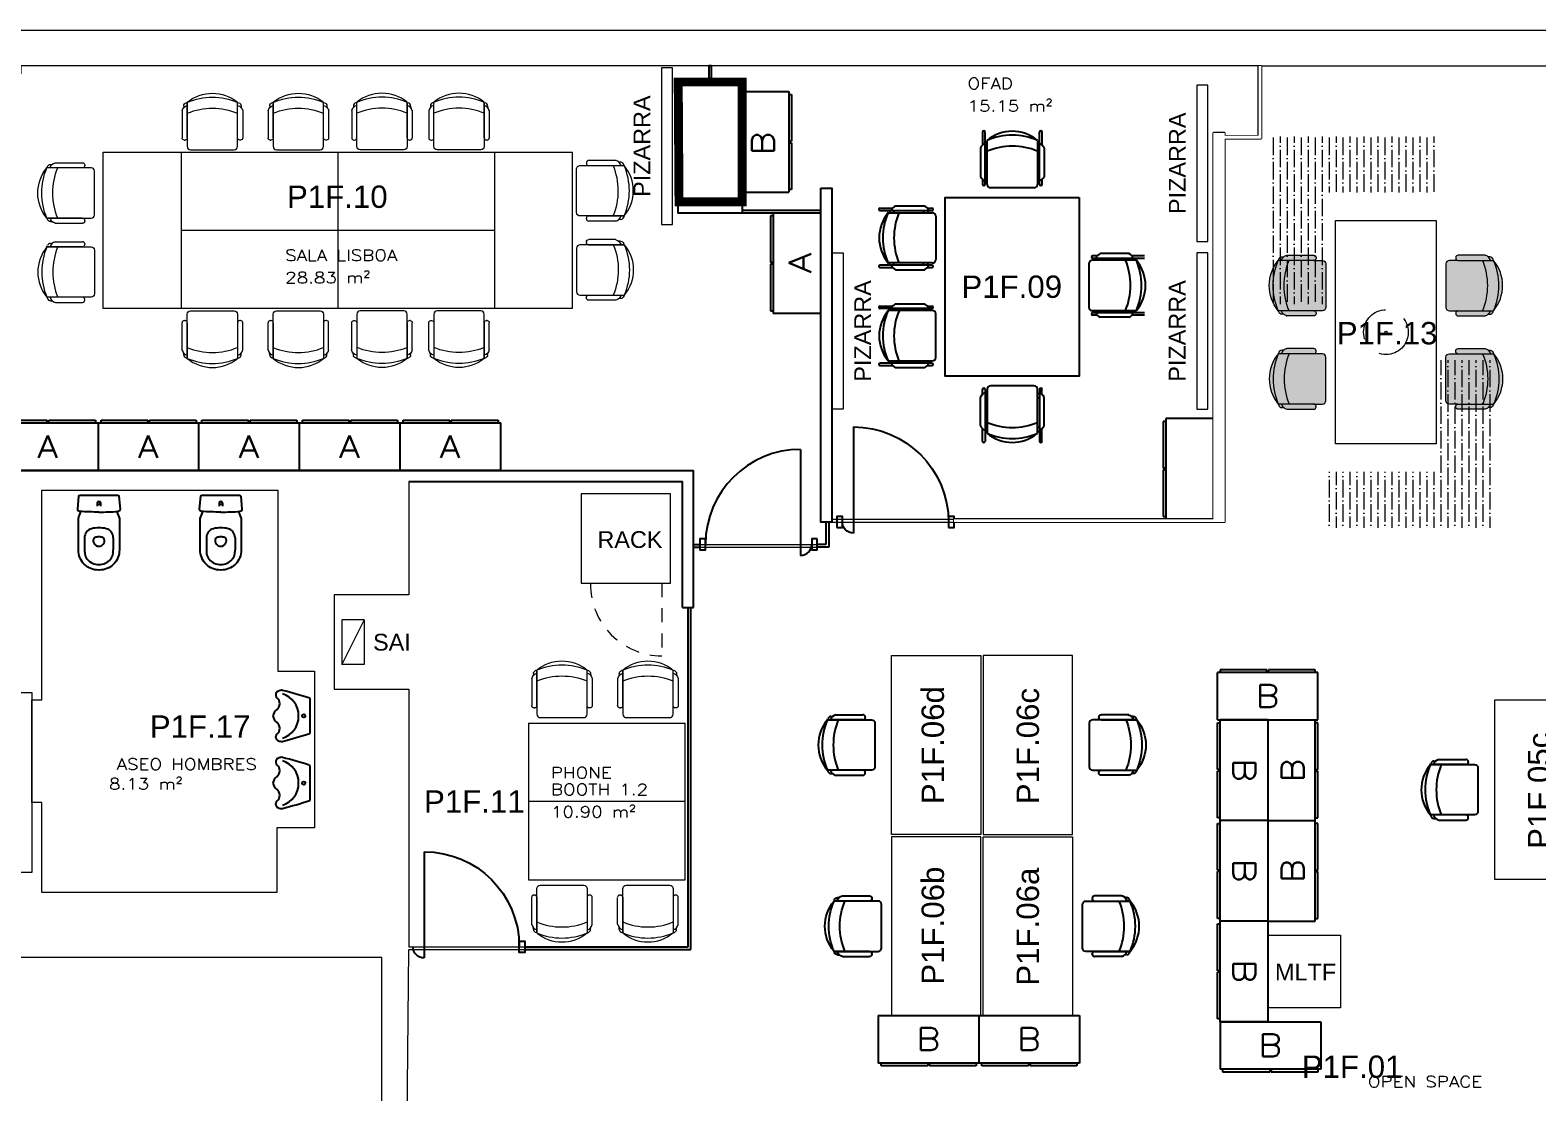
# Model space of a CAD drawing. Header units: millimetres. Extents: x 8.4 to 55.1, y 18 to 43.5.
# Drawn here: x 33.23 to 46.71, y 25.5 to 35 of the extents above; entities that cross this region are included whole.
import ezdxf
from ezdxf.enums import TextEntityAlignment as Align

# ---------------------------------------------------------------- set-up
doc = ezdxf.new("R2010")
doc.units = ezdxf.units.MM
doc.set_wipeout_variables(frame=1)
doc.linetypes.add('RAYITAS', pattern=[0.375, 0.25, -0.125])
doc.linetypes.add('RAYITAS2', pattern=[0.1875, 0.125, -0.0625])
for name, color, linetype, lineweight in [('_ACT_Alfombras Open Space', 251, 'Continuous', 9), ('_ACT_Equipamiento General', 251, 'Continuous', 9), ('_ACT_Mobiliario Open Space', 251, 'Continuous', 9), ('_ACT_Mobiliario Sala Reuniones', 251, 'Continuous', 9), ('_ACT_Superficie', 7, 'Continuous', 9), ('_ACT_Texto', 7, 'Continuous', 9), ('_ACT_Texto Eq', 5, 'Continuous', 9)]:
    doc.layers.add(name, color=color, linetype=linetype, lineweight=lineweight)
for name, color, linetype in [('_MOBILIARIO', 253, 'Continuous'), ('_MOBILIARIO SEE MESAS', 252, 'Continuous'), ('_PINTURA', 7, 'Continuous'), ('AUX-PAREDES', 1, 'Continuous')]:
    doc.layers.add(name, color=color, linetype=linetype)
for name, color, linetype, lineweight, plot in [('Planon_Floor polylines', 5, 'Continuous', 9, False), ('Planon_Room numbers', 7, 'Continuous', 9, False), ('Planon_Space', 1, 'Continuous', 9, False)]:
    doc.layers.add(name, color=color, linetype=linetype, lineweight=lineweight, plot=plot)
doc.styles.add('ARIAL', font='arial.ttf')
doc.styles.add('BC-ARQ', font='ROMANS.SHX', dxfattribs={"width": 1.2})
doc.styles.get("Standard").update_dxf_attribs({"font": 'arial.ttf'})

# ---------------------------------------------------------------- blocks, each defined once
blk = doc.blocks.new('A-X')
for p, q in [((-0.05, 0.425), (0.85, 0.425)), ((-0.05, 0), (-0.05, 0.425)), ((-0.025, 0.45), (0.393, 0.45)), ((-0.025, 0.425), (-0.025, 0.45)), ((0.393, 0.425), (0.393, 0.45)), ((0.407, 0.425), (0.407, 0.45)), ((0.407, 0.45), (0.825, 0.45)), ((0.825, 0.45), (0.825, 0.425)), ((0.85, 0), (0.85, 0.425)), ((0.85, 0), (-0.05, 0))]:
    blk.add_line(p, q)
blk = doc.blocks.new('porta-piv')
blk.add_line((-0.1, 0.85), (-0.1, -0.1))
for radius, start, end in [(0.85, 90, 180), (0.1, 270, 0)]:
    blk.add_arc((-0.1, 0), radius, start, end)
blk = doc.blocks.new('WILKHAHN')
for p, q in [((-0.25, 0.166, -0.022), (-0.251, 0.149, -0.022)), ((-0.219, 0.197, -0.022), (-0.231, 0.193, -0.022)), ((-0.219, -0.121, -0.022), (-0.219, 0.197, -0.022)), ((0.231, -0.121, -0.022), (0.231, 0.197, -0.022)), ((0.231, 0.197, -0.022), (0.242, 0.193, -0.022)), ((0.262, 0.166, -0.022), (0.263, 0.149, -0.022)), ((-0.264, 0.126, -0.022), (-0.265, 0.121, -0.022)), ((-0.265, 0.121, -0.022), (-0.265, -0.12, -0.022)), ((0.275, 0.126, -0.022), (0.277, 0.121, -0.022)), ((0.277, 0.121, -0.022), (0.277, -0.12, -0.022)), ((-0.245, -0.141, -0.022), (-0.239, -0.141, -0.022)), ((0.257, -0.141, -0.022), (0.251, -0.141, -0.022))]:
    blk.add_line(p, q)
at = {"elevation": -0.022}
blk.add_lwpolyline([(0.231, 0.197), (0.231, 0.158), (0.231, -0.198, -0.414214), (0.201, -0.228), (-0.189, -0.228, -0.414214), (-0.219, -0.198), (-0.219, 0.197)], format="xyb", dxfattribs=at)
for centre, radius, start, end in [((0.006, -0.073, -0.022), 0.352, 50.2054, 129.7946), ((-0.204, 0.109, -0.022), 0.0627, 104.3745, 168.3229), ((-0.22, 0.165, -0.022), 0.03, 109.8332, 176.7302), ((0.006, -0.319, -0.022), 0.563, 66.4258, 113.5742), ((0.006, -0.44, -0.022), 0.585, 67.4327, 112.6697), ((0.215, 0.109, -0.022), 0.0627, 11.6771, 75.6255), ((0.232, 0.165, -0.022), 0.03, 3.2698, 70.1668), ((-0.245, -0.121, -0.022), 0.02, 179.3836, 270), ((-0.239, -0.121, -0.022), 0.02, 270, 359.7754), ((0.251, -0.121, -0.022), 0.02, 180.2246, 270), ((0.257, -0.121, -0.022), 0.02, 270, 0.6164)]:
    blk.add_arc(centre, radius, start, end)
blk = doc.blocks.new('WILKHAHN_S')
at = {"true_color": 0xffffff}
h = blk.add_hatch(color=7, dxfattribs=at)
h.dxf.hatch_style = 1
edge = h.paths.add_edge_path()
edge.add_arc((-0.006, -0.073), 0.352, 50.2054, 129.7946)
edge.add_line((-0.231, 0.197), (-0.242, 0.193))
edge.add_arc((-0.232, 0.165), 0.03, 109.8332, 176.7302)
edge.add_line((-0.262, 0.166), (-0.263, 0.149))
edge.add_arc((-0.215, 0.109), 0.0627, 139.4687, 168.3229)
edge.add_line((-0.277, 0.121), (-0.277, -0.12))
edge.add_arc((-0.257, -0.121), 0.02, 179.3836, 270)
edge.add_line((-0.257, -0.141), (-0.251, -0.141))
edge.add_arc((-0.251, -0.121), 0.02, 270, 359.7754)
edge.add_line((-0.231, -0.121), (-0.231, -0.198))
edge.add_arc((-0.201, -0.198), 0.03, 180, 270)
edge.add_line((-0.201, -0.228), (0.189, -0.228))
edge.add_arc((0.189, -0.198), 0.03, 270, 360)
edge.add_line((0.219, -0.198), (0.219, -0.121))
edge.add_arc((0.239, -0.121), 0.02, 180.2246, 270)
edge.add_line((0.239, -0.141), (0.245, -0.141))
edge.add_arc((0.245, -0.121), 0.02, 270, 360.6164)
edge.add_line((0.265, -0.12), (0.265, 0.121))
edge.add_arc((0.204, 0.109), 0.0627, 11.6771, 40.5313)
edge.add_line((0.251, 0.149), (0.25, 0.166))
edge.add_arc((0.22, 0.165), 0.03, 3.2698, 70.1668)
edge.add_line((0.231, 0.193), (0.219, 0.197))
for p, q in [((-0.231, -0.121, -0.022), (-0.231, 0.197, -0.022)), ((0.219, -0.121, -0.022), (0.219, 0.197, -0.022)), ((0.264, 0.126, -0.022), (0.265, 0.121, -0.022))]:
    blk.add_line(p, q)
at = {"elevation": -0.022}
blk.add_lwpolyline([(0.219, 0.197, 0.361942), (-0.231, 0.197), (-0.242, 0.193, 0.300476), (-0.262, 0.166), (-0.263, 0.149, 0.12657), (-0.277, 0.121), (-0.277, -0.12, 0.417368), (-0.257, -0.141), (-0.251, -0.141, 0.413066), (-0.231, -0.121), (-0.231, -0.198, 0.414214), (-0.201, -0.228), (0.189, -0.228, 0.414214), (0.219, -0.198), (0.219, -0.121, 0.413066), (0.239, -0.141), (0.245, -0.141, 0.417368), (0.265, -0.12), (0.265, 0.121, 0.12657), (0.251, 0.149), (0.25, 0.166, 0.300476), (0.231, 0.193), (0.219, 0.197)], format="xyb", dxfattribs=at)
for centre, radius, start, end in [((-0.215, 0.109, -0.022), 0.0627, 104.3745, 139.4687), ((-0.006, -0.319, -0.022), 0.563, 66.4258, 113.5742), ((-0.006, -0.44, -0.022), 0.585, 67.3303, 112.5673), ((0.204, 0.109, -0.022), 0.0627, 40.5313, 75.6255)]:
    blk.add_arc(centre, radius, start, end)
blk = doc.blocks.new('*U27')
blk.add_lwpolyline([(0.4, 0), (-0.4, 0), (-0.4, -0.8), (0.4, -0.8), (0.4, 0)])
at = {"linetype": 'RAYITAS2'}
blk.add_lwpolyline([(0.322, -0.8), (0.322, -1.45, -0.416915), (-0.316, -0.806)], format="xyb", dxfattribs=at)
at = {"layer": '_ACT_Texto Eq'}
blk.add_text('RACK', height=0.15, dxfattribs=at).set_placement((-0.254, -0.485))
blk = doc.blocks.new('*U29')
for p, q in [((-0.2, 0.2), (-0.2, -0.2)), ((0, 0.2), (-0.2, 0.2)), ((0, 0.2), (-0.2, -0.2)), ((0, 0.2), (0, -0.2)), ((0, -0.2), (-0.2, -0.2))]:
    blk.add_line(p, q)
at = {"layer": '_ACT_Texto Eq'}
blk.add_text('SAI', height=0.15, dxfattribs=at).set_placement((0.078, 0), align=Align.MIDDLE_LEFT)
blk = doc.blocks.new('_EQ_Multifuncion')
blk.add_lwpolyline([(0.65, 0.65), (0.65, 0), (0, 0), (0, 0.65)], close=True)
at = {"layer": '_ACT_Texto Eq'}
blk.add_text('MLTF', height=0.15, rotation=90, dxfattribs=at).set_placement((0.405, 0.065))
blk = doc.blocks.new('*U30')
blk.add_lwpolyline([(0.05, 0), (0.05, 1.4), (-0.05, 1.4), (-0.05, 0)], close=True)
at = {"layer": '_ACT_Texto Eq', "insert": (-0.3, 0.7), "char_height": 0.15, "width": 1.2, "attachment_point": 2, "rotation": 90, "style": 'ARIAL'}
blk.add_mtext('PIZARRA', dxfattribs=at)
blk = doc.blocks.new('*U16')
blk.add_lwpolyline([(-0.05, 0), (-0.05, 1.4), (0.05, 1.4), (0.05, 0)], close=True)
at = {"layer": '_ACT_Texto Eq', "insert": (0.3, 0.7), "char_height": 0.15, "width": 1.2, "attachment_point": 8, "rotation": 90, "style": 'ARIAL'}
blk.add_mtext('PIZARRA', dxfattribs=at)

msp = doc.modelspace()

# ---------------------------------------------------------------- hatches: boundary and pattern name
at = {"layer": '_ACT_Alfombras Open Space', "lineweight": 5, "true_color": 0x999b37}
h = msp.add_hatch(dxfattribs=at)
h.set_pattern_fill('ANSI36', color=55, scale=0.5, angle=225)
h.set_pattern_definition([(270, (-99.962015, 89.05389), (0.0625, -0.109375), [0.15625, -0.03125, 0, -0.03125])])
h.paths.add_polyline_path([(44.847, 31.047), (45.847, 31.047), (45.847, 32.047), (46.347, 32.047), (46.347, 30.547), (44.847, 30.547)])
h.paths.add_polyline_path([(44.847, 32.547), (44.347, 32.547), (44.347, 34.047), (45.847, 34.047), (45.847, 33.547), (44.847, 33.547)])

# ---------------------------------------------------------------- linework, layer by layer
for p, q in [((33.832, 30.768), (33.832, 30.74)), ((33.862, 30.768), (33.862, 30.74)), ((34.922, 30.768), (34.922, 30.74)), ((34.952, 30.768), (34.952, 30.74)), ((33.718, 30.457), (33.718, 30.351)), ((33.975, 30.457), (33.975, 30.351)), ((34.808, 30.457), (34.808, 30.351)), ((35.065, 30.457), (35.065, 30.351)), ((35.429, 29.056), (35.429, 29.047)), ((35.734, 29.022), (35.734, 28.707)), ((35.429, 28.672), (35.429, 28.681)), ((35.429, 28.456), (35.429, 28.447)), ((35.734, 28.422), (35.734, 28.107)), ((35.429, 28.072), (35.429, 28.081))]:
    msp.add_line(p, q)
for points in [[(33.847, 30.688, -0.014268), (33.675, 30.693, -0.423453), (33.657, 30.714), (33.668, 30.83, -0.388879), (33.678, 30.839), (34.015, 30.839, -0.388879), (34.025, 30.83), (34.036, 30.714, -0.423453), (34.018, 30.693, -0.000857)], [(34.937, 30.688, -0.014268), (34.765, 30.693, -0.423453), (34.747, 30.714), (34.758, 30.83, -0.388879), (34.768, 30.839), (35.105, 30.839, -0.388879), (35.115, 30.83), (35.126, 30.714, -0.423453), (35.108, 30.693, -0.000857)], [(34.007, 30.692, -0.005595), (34.03, 30.629), (34.03, 30.349, -0.414214), (33.85, 30.169, -0.005002), (33.847, 30.169, -0.005002), (33.843, 30.169, -0.414214), (33.663, 30.349), (33.663, 30.629, -0.005595), (33.686, 30.692, -0.000857)], [(35.097, 30.692, -0.005595), (35.12, 30.629), (35.12, 30.349, -0.414214), (34.94, 30.169, -0.005002), (34.937, 30.169, -0.005002), (34.933, 30.169, -0.414214), (34.753, 30.349), (34.753, 30.629, -0.005595), (34.776, 30.692, -0.000857)]]:
    msp.add_lwpolyline(points, format="xyb")
for centre, radius in [((33.847, 30.768), 0.0135), ((34.937, 30.768), 0.0135), ((35.679, 28.864), 0.015), ((35.679, 28.264), 0.015)]:
    msp.add_circle(centre, radius)
for centre, radius, start, end in [((33.847, 30.768), 0.015, 0, 180), ((34.937, 30.768), 0.015, 0, 180), ((33.85, 33.688), 3, 269.9287, 273.1985), ((34.94, 33.688), 3, 269.9287, 273.1985), ((33.803, 30.457), 0.085, 104.9552, 180), ((33.843, 30.307), 0.24, 89.1089, 104.9552), ((33.843, 30.365), 0.1, 87.8611, 108.7324), ((33.85, 30.307), 0.24, 75.0448, 90.8911), ((33.85, 30.365), 0.1, 71.2676, 92.1389), ((33.89, 30.457), 0.085, 0, 75.0448), ((34.893, 30.457), 0.085, 104.9552, 180), ((34.933, 30.307), 0.24, 89.1089, 104.9552), ((34.933, 30.365), 0.1, 87.8611, 108.7324), ((34.94, 30.307), 0.24, 75.0448, 90.8911), ((34.94, 30.365), 0.1, 71.2676, 92.1389), ((34.98, 30.457), 0.085, 0, 75.0448), ((33.958, 30.351), 0.24, 180, 188.2293), ((33.846, 30.432), 0.05, 163.0176, 270.8392), ((33.817, 30.441), 0.02, 108.7324, 163.0176), ((33.847, 30.432), 0.05, 269.1608, 16.9824), ((33.876, 30.441), 0.02, 16.9824, 71.2676), ((33.735, 30.351), 0.24, 351.7707, 0), ((35.048, 30.351), 0.24, 180, 188.2293), ((34.936, 30.432), 0.05, 163.0176, 270.8392), ((34.907, 30.441), 0.02, 108.7324, 163.0176), ((34.937, 30.432), 0.05, 269.1608, 16.9824), ((34.966, 30.441), 0.02, 16.9824, 71.2676), ((34.825, 30.351), 0.24, 351.7707, 0), ((33.821, 30.331), 0.102, 188.2293, 219.2894), ((33.843, 30.349), 0.13, 219.2894, 271.6452), ((33.85, 30.349), 0.13, 268.3548, 320.7106), ((33.872, 30.331), 0.102, 320.7106, 351.7707), ((34.911, 30.331), 0.102, 188.2293, 219.2894), ((34.933, 30.349), 0.13, 219.2894, 271.6452), ((34.94, 30.349), 0.13, 268.3548, 320.7106), ((34.962, 30.331), 0.102, 320.7106, 351.7707), ((35.459, 29.056), 0.03, 113.4968, 180), ((35.456, 29.047), 0.027, 180, 231.1223), ((35.397, 28.974), 0.067, 306.5255, 51.1223), ((35.506, 28.946), 0.15, 102.0226, 113.4968), ((35.482, 29.064), 0.03, 75.0154, 102.0226), ((35.433, 28.869), 0.2, 358.5707, 74.1489), ((33.938, 23.297), 6, 72.5849, 75.0154), ((35.491, 28.851), 0.088, 126.723, 171.5048), ((35.491, 28.877), 0.088, 188.4952, 233.277), ((35.433, 28.859), 0.2, 285.8511, 1.4293), ((35.397, 28.754), 0.067, 308.8777, 53.4745), ((35.456, 28.681), 0.027, 128.8777, 180), ((35.459, 28.672), 0.03, 180, 246.5032), ((35.506, 28.782), 0.15, 246.5032, 257.9774), ((35.482, 28.665), 0.03, 257.9774, 284.9846), ((33.938, 34.432), 6, 284.9846, 287.4151), ((35.459, 28.456), 0.03, 113.4968, 180), ((35.456, 28.447), 0.027, 180, 231.1223), ((35.506, 28.346), 0.15, 102.0226, 113.4968), ((35.482, 28.464), 0.03, 75.0154, 102.0226), ((35.433, 28.269), 0.2, 358.5707, 74.1489), ((33.938, 22.697), 6, 72.5849, 75.0154), ((35.491, 28.251), 0.088, 126.723, 171.5048), ((35.397, 28.374), 0.067, 306.5255, 51.1223), ((35.491, 28.277), 0.088, 188.4952, 233.277), ((35.397, 28.154), 0.067, 308.8777, 53.4745), ((35.433, 28.259), 0.2, 285.8511, 1.4293), ((35.456, 28.081), 0.027, 128.8777, 180), ((35.459, 28.072), 0.03, 180, 246.5032), ((35.506, 28.182), 0.15, 246.5032, 257.9774), ((35.482, 28.065), 0.03, 257.9774, 284.9846), ((33.938, 33.832), 6, 284.9846, 287.4151)]:
    msp.add_arc(centre, radius, start, end)
at = {"layer": '_ACT_Mobiliario Sala Reuniones', "linetype": 'ByBlock'}
for p, q in [((35.984, 33.908), (35.984, 32.508)), ((37.384, 33.208), (34.584, 33.208)), ((38.084, 32.508), (33.884, 32.508)), ((37.69, 28.799), (37.69, 27.399))]:
    msp.add_line(p, q, dxfattribs=at)
for points in [[(33.884, 32.508), (33.884, 33.908), (38.084, 33.908)], [(34.584, 33.908), (34.584, 32.508)], [(37.384, 33.908), (37.384, 32.508)], [(38.084, 32.508), (38.084, 33.908)], [(37.69, 27.399), (39.09, 27.399), (39.09, 28.799)], [(37.69, 28.799), (39.09, 28.799)], [(39.09, 28.099), (37.69, 28.099)]]:
    msp.add_lwpolyline(points, dxfattribs=at)
at = {"layer": '_MOBILIARIO', "linetype": 'ByBlock'}
for p, q in [((41.751, 34.086), (41.751, 33.971)), ((41.774, 33.621), (41.774, 34.086)), ((41.774, 34.001), (41.792, 34.001)), ((41.792, 33.618), (41.792, 34.012)), ((42.242, 34.012), (42.242, 33.618)), ((42.26, 34.001), (42.242, 34.001)), ((42.26, 33.621), (42.26, 34.086)), ((42.283, 34.086), (42.283, 33.971)), ((41.732, 33.946), (41.732, 33.688)), ((41.774, 33.961), (41.792, 33.961)), ((42.26, 33.961), (42.242, 33.961)), ((42.302, 33.946), (42.302, 33.688)), ((41.774, 33.698), (41.792, 33.698)), ((42.26, 33.698), (42.242, 33.698)), ((41.751, 33.664), (41.751, 33.621)), ((41.774, 33.658), (41.792, 33.658)), ((42.212, 33.588), (41.822, 33.588)), ((42.26, 33.658), (42.242, 33.658)), ((42.283, 33.664), (42.283, 33.621)), ((40.834, 33.407), (40.949, 33.407)), ((41.298, 33.384), (40.834, 33.384)), ((40.908, 33.366), (41.302, 33.366)), ((40.919, 33.384), (40.919, 33.366)), ((40.959, 33.384), (40.959, 33.366)), ((40.974, 33.426), (41.232, 33.426)), ((41.222, 33.384), (41.222, 33.366)), ((41.256, 33.407), (41.298, 33.407)), ((41.262, 33.384), (41.262, 33.366)), ((41.332, 33.336), (41.332, 32.946)), ((41.298, 32.898), (40.834, 32.898)), ((41.302, 32.916), (40.908, 32.916)), ((40.919, 32.898), (40.919, 32.916)), ((40.959, 32.898), (40.959, 32.916)), ((41.222, 32.898), (41.222, 32.916)), ((41.262, 32.898), (41.262, 32.916)), ((42.702, 32.91), (42.702, 32.52)), ((43.127, 32.94), (42.732, 32.94)), ((42.778, 32.981), (42.736, 32.981)), ((42.736, 32.958), (43.2, 32.958)), ((42.772, 32.958), (42.772, 32.94)), ((43.061, 33), (42.803, 33)), ((42.812, 32.958), (42.812, 32.94)), ((43.075, 32.958), (43.075, 32.94)), ((43.2, 32.981), (43.085, 32.981)), ((43.115, 32.958), (43.115, 32.94)), ((40.834, 32.875), (40.949, 32.875)), ((40.974, 32.856), (41.232, 32.856)), ((41.256, 32.875), (41.298, 32.875)), ((40.834, 32.531), (40.949, 32.531)), ((41.298, 32.508), (40.834, 32.508)), ((41.302, 32.49), (40.908, 32.49)), ((40.919, 32.508), (40.919, 32.49)), ((40.959, 32.508), (40.959, 32.49)), ((40.974, 32.55), (41.232, 32.55)), ((41.222, 32.508), (41.222, 32.49)), ((41.256, 32.531), (41.298, 32.531)), ((41.262, 32.508), (41.262, 32.49)), ((42.732, 32.49), (43.127, 32.49)), ((42.772, 32.472), (42.772, 32.49)), ((42.812, 32.472), (42.812, 32.49)), ((43.075, 32.472), (43.075, 32.49)), ((43.115, 32.472), (43.115, 32.49)), ((41.332, 32.07), (41.332, 32.46)), ((42.736, 32.472), (43.2, 32.472)), ((42.778, 32.449), (42.736, 32.449)), ((43.061, 32.43), (42.803, 32.43)), ((43.2, 32.449), (43.085, 32.449)), ((41.298, 32.021), (40.834, 32.021)), ((40.834, 31.998), (40.949, 31.998)), ((40.908, 32.04), (41.302, 32.04)), ((40.919, 32.021), (40.919, 32.04)), ((40.959, 32.021), (40.959, 32.04)), ((40.974, 31.98), (41.232, 31.98)), ((41.222, 32.021), (41.222, 32.04)), ((41.256, 31.998), (41.298, 31.998)), ((41.262, 32.021), (41.262, 32.04)), ((42.212, 31.818), (41.822, 31.818)), ((41.732, 31.459), (41.732, 31.717)), ((41.751, 31.742), (41.751, 31.784)), ((41.774, 31.784), (41.774, 31.32)), ((41.774, 31.748), (41.792, 31.748)), ((41.774, 31.708), (41.792, 31.708)), ((41.792, 31.788), (41.792, 31.393)), ((42.242, 31.393), (42.242, 31.788)), ((42.26, 31.748), (42.242, 31.748)), ((42.26, 31.708), (42.242, 31.708)), ((42.26, 31.784), (42.26, 31.32)), ((42.283, 31.742), (42.283, 31.784)), ((42.302, 31.459), (42.302, 31.717)), ((41.751, 31.32), (41.751, 31.435)), ((41.774, 31.445), (41.792, 31.445)), ((41.774, 31.405), (41.792, 31.405)), ((42.26, 31.445), (42.242, 31.445)), ((42.26, 31.405), (42.242, 31.405)), ((42.283, 31.32), (42.283, 31.435))]:
    msp.add_line(p, q, dxfattribs=at)
at = {"layer": '_MOBILIARIO'}
msp.add_lwpolyline([(41.497, 30.599), (41.497, 30.624), (43.817, 30.624), (43.817, 34.079), (43.917, 34.079), (43.917, 34.054), (44.22, 34.054), (44.22, 34.679), (44.245, 34.679), (44.245, 34.029), (43.917, 34.029), (43.917, 30.599)], close=True, dxfattribs=at)
at = {"layer": '_MOBILIARIO', "linetype": 'ByBlock'}
msp.add_lwpolyline([(42.617, 33.503), (42.617, 31.903), (41.417, 31.903), (41.417, 33.503), (42.617, 33.503)], dxfattribs=at)
for centre, radius, start, end in [((41.805, 33.91), 0.0811, 112.4649, 153.7167), ((41.762, 34.086), 0.0115, 0, 180), ((42.017, 33.742), 0.352, 50.2054, 129.7946), ((42.017, 33.497), 0.563, 66.4258, 113.5742), ((42.272, 34.086), 0.0115, 0, 180), ((42.229, 33.91), 0.0811, 26.2833, 67.5351), ((42.018, 33.376), 0.585, 67.4327, 112.6697), ((41.805, 33.724), 0.0811, 206.2833, 247.5351), ((41.762, 33.621), 0.0115, 180, 0), ((41.822, 33.618), 0.03, 180, 270), ((42.212, 33.618), 0.03, 270, 0), ((42.229, 33.724), 0.0811, 292.4649, 333.7167), ((42.272, 33.621), 0.0115, 180, 0), ((40.834, 33.396), 0.0115, 90, 270), ((41.178, 33.141), 0.352, 140.2054, 219.7946), ((41.423, 33.141), 0.563, 156.4258, 203.5742), ((41.009, 33.353), 0.0811, 116.2833, 157.5351), ((41.544, 33.141), 0.585, 157.4327, 202.6697), ((41.196, 33.353), 0.0811, 22.4649, 63.7167), ((41.298, 33.396), 0.0115, 270, 90), ((41.302, 33.336), 0.03, 0, 90), ((40.834, 32.886), 0.0115, 90, 270), ((41.009, 32.929), 0.0811, 202.4649, 243.7167), ((41.196, 32.929), 0.0811, 296.2833, 337.5351), ((41.298, 32.886), 0.0115, 270, 90), ((41.302, 32.946), 0.03, 270, 0), ((42.732, 32.91), 0.03, 90, 180), ((42.736, 32.97), 0.0115, 90, 270), ((42.839, 32.927), 0.0811, 116.2833, 157.5351), ((42.49, 32.716), 0.585, 337.3303, 22.5673), ((43.025, 32.927), 0.0811, 22.4649, 63.7167), ((42.857, 32.715), 0.352, 320.2054, 39.7946), ((42.611, 32.715), 0.563, 336.4258, 23.5742), ((40.834, 32.519), 0.0115, 90, 270), ((41.178, 32.265), 0.352, 140.2054, 219.7946), ((41.423, 32.265), 0.563, 156.4258, 203.5742), ((41.009, 32.477), 0.0811, 116.2833, 157.5351), ((41.544, 32.264), 0.585, 157.3303, 202.5673), ((41.196, 32.477), 0.0811, 22.4649, 63.7167), ((41.298, 32.519), 0.0115, 270, 90), ((41.302, 32.46), 0.03, 0, 90), ((42.732, 32.52), 0.03, 180, 270), ((42.736, 32.46), 0.0115, 90, 270), ((42.839, 32.503), 0.0811, 202.4649, 243.7167), ((43.025, 32.503), 0.0811, 296.2833, 337.5351), ((40.834, 32.01), 0.0115, 90, 270), ((41.009, 32.052), 0.0811, 202.4649, 243.7167), ((41.196, 32.052), 0.0811, 296.2833, 337.5351), ((41.298, 32.01), 0.0115, 270, 90), ((41.302, 32.07), 0.03, 270, 0), ((41.822, 31.788), 0.03, 90, 180), ((42.212, 31.788), 0.03, 0, 90), ((41.805, 31.681), 0.0811, 112.4649, 153.7167), ((41.762, 31.784), 0.0115, 0, 180), ((42.272, 31.784), 0.0115, 0, 180), ((42.229, 31.681), 0.0811, 26.2833, 67.5351), ((41.805, 31.495), 0.0811, 206.2833, 247.5351), ((42.018, 32.03), 0.585, 247.3303, 292.5673), ((42.229, 31.495), 0.0811, 292.4649, 333.7167), ((41.762, 31.32), 0.0115, 180, 0), ((42.017, 31.663), 0.352, 230.2054, 309.7946), ((42.017, 31.909), 0.563, 246.4258, 293.5742), ((42.272, 31.32), 0.0115, 180, 0)]:
    msp.add_arc(centre, radius, start, end, dxfattribs=at)
at = {"layer": '_PINTURA', "color": 74, "true_color": 0x58a618, "const_width": 0.08}
msp.add_lwpolyline([(39.601, 33.463), (39.601, 34.535), (39.029, 34.535), (39.036, 33.463)], close=True, dxfattribs=at)
at = {"layer": 'AUX-PAREDES'}
for p, q in [((43.917, 34.079), (43.817, 34.079)), ((43.817, 34.079), (43.817, 30.599)), ((43.917, 30.599), (43.917, 34.079)), ((39.601, 33.389), (40.304, 33.389)), ((27.287, 31.06), (36.639, 31.06)), ((39.167, 29.835), (39.167, 31.06)), ((36.619, 30.96), (39.067, 30.96)), ((39.067, 29.835), (39.067, 30.96)), ((40.35, 30.599), (40.35, 30.399)), ((40.375, 30.599), (40.375, 30.374)), ((41.447, 30.624), (41.447, 30.624)), ((43.817, 30.624), (41.497, 30.624)), ((43.817, 30.599), (41.497, 30.599)), ((43.917, 30.599), (43.817, 30.599)), ((39.167, 30.399), (39.223, 30.399)), ((39.167, 30.374), (39.223, 30.374)), ((39.067, 29.835), (39.167, 29.835)), ((39.117, 26.799), (39.117, 29.835)), ((39.142, 26.774), (39.142, 29.835)), ((37.657, 26.799), (39.117, 26.799)), ((37.657, 26.774), (39.142, 26.774))]:
    msp.add_line(p, q, dxfattribs=at)
for points in [[(39.327, 34.535), (39.327, 34.679), (39.302, 34.679), (39.302, 34.535)], [(43.917, 34.029), (44.245, 34.029), (44.245, 34.679)], [(43.917, 34.054), (44.22, 34.054), (44.22, 34.679)], [(40.304, 33.363), (39.029, 33.363), (39.029, 34.535), (39.601, 34.535), (39.601, 33.363)], [(36.639, 31.06), (39.167, 31.06)], [(40.447, 30.549), (40.497, 30.549), (40.497, 30.649), (40.447, 30.649), (40.447, 30.549)], [(41.447, 30.549), (41.497, 30.549), (41.497, 30.649), (41.447, 30.649), (41.447, 30.549)], [(39.223, 30.374), (39.219, 30.374)], [(39.273, 30.449), (39.223, 30.449), (39.223, 30.349), (39.273, 30.349), (39.273, 30.449)], [(40.273, 30.449), (40.223, 30.449), (40.223, 30.349), (40.273, 30.349), (40.273, 30.449)], [(40.35, 30.399), (40.273, 30.399)], [(40.375, 30.374), (40.273, 30.374)], [(37.607, 26.849), (37.657, 26.849), (37.657, 26.749), (37.607, 26.749), (37.607, 26.849)]]:
    msp.add_lwpolyline(points, dxfattribs=at)
msp.add_lwpolyline([(40.304, 33.586), (40.404, 33.586), (40.404, 30.599), (40.304, 30.599)], close=True, dxfattribs=at)
at = {"layer": 'Planon_Space'}
for points in [[(31.963, 34.535), (32.211, 34.535), (32.211, 33.463), (32.015, 33.463), (32.015, 31.06), (39.167, 31.06), (39.167, 30.399), (40.35, 30.399), (40.35, 30.599), (40.304, 30.599), (40.304, 33.363), (39.029, 33.363), (39.029, 34.535), (39.302, 34.535), (39.302, 34.679), (33.149, 34.679), (33.149, 34.607), (31.963, 34.607)], [(33.525, 22.299), (33.345, 22.299), (33.345, 24.935), (36.379, 24.935), (36.379, 26.703), (27.471, 26.703), (27.471, 24.935), (30.505, 24.935), (30.505, 22.299), (30.325, 22.299)]]:
    msp.add_lwpolyline(points, dxfattribs=at)
for points in [[(39.327, 34.679), (39.327, 34.535), (39.601, 34.535), (39.601, 33.389), (40.304, 33.389), (40.304, 33.586), (40.404, 33.586), (40.404, 30.624), (43.817, 30.624), (43.817, 34.079), (43.917, 34.079), (43.917, 34.054), (44.22, 34.054), (44.22, 34.679)], [(35.437, 27.864), (35.437, 27.284), (33.337, 27.284), (33.337, 28.09), (33.247, 28.09), (33.247, 29.009), (33.336, 29.009), (33.336, 30.884), (35.447, 30.884), (35.447, 29.264), (35.775, 29.264), (35.775, 27.864)], [(39.067, 30.96), (36.619, 30.96), (36.619, 29.948), (35.951, 29.948), (35.951, 29.104), (36.619, 29.104), (36.619, 26.799), (39.117, 26.799), (39.117, 29.835), (39.067, 29.835)], [(31.583, 29.074), (33.247, 29.074), (33.247, 27.464), (33.117, 27.464), (33.117, 26.7), (32.14, 26.7), (32.14, 26.799), (31.931, 26.799), (31.931, 27.464), (31.583, 27.464)]]:
    msp.add_lwpolyline(points, close=True, dxfattribs=at)
at = {"layer": 'Planon_Space', "linetype": 'ByBlock'}
for points in [[(41.737, 29.404), (41.737, 27.804), (40.937, 27.804), (40.937, 29.404)], [(41.757, 29.404), (41.757, 27.804), (42.557, 27.804), (42.557, 29.404)], [(46.331, 29.004), (46.331, 27.404), (47.131, 27.404), (47.131, 29.004)], [(41.737, 26.184), (41.737, 27.784), (40.937, 27.784), (40.937, 26.184)], [(41.757, 26.184), (41.757, 27.784), (42.557, 27.784), (42.557, 26.184)]]:
    msp.add_lwpolyline(points, close=True, dxfattribs=at)

# ---------------------------------------------------------------- block references
at = {"layer": '_ACT_Equipamiento General'}
for name, p in [('*U30', (38.929, 33.261)), ('*U16', (40.454, 31.608)), ('*U27', (38.56, 30.852)), ('*U29', (36.221, 29.524))]:
    msp.add_blockref(name, p, dxfattribs=at)
at = {"layer": '_ACT_Equipamiento General', "rotation": 270}
msp.add_blockref('_EQ_Multifuncion', (44.302, 26.903), dxfattribs=at)
at = {"layer": '_ACT_Mobiliario Open Space', "color": 9, "linetype": 'ByBlock', "true_color": 0xbdbdbd, "xscale": -1}
for p, rotation in [((44.594, 32.708, 0.022), 90), ((46.125, 31.885, 0.022), 270)]:
    msp.add_blockref('WILKHAHN_S', p, dxfattribs=dict(at, rotation=rotation))
at = {"layer": '_ACT_Mobiliario Open Space', "color": 9, "linetype": 'ByBlock', "true_color": 0xbdbdbd}
for p, rotation in [((46.125, 32.708, 0.022), 270), ((44.594, 31.885, 0.022), 90)]:
    msp.add_blockref('WILKHAHN_S', p, dxfattribs=dict(at, rotation=rotation))
at = {"layer": '_ACT_Mobiliario Sala Reuniones', "linetype": 'ByBlock', "xscale": -1}
for p in [(34.868, 34.156, 0.022), (35.637, 34.156, 0.022), (37.995, 29.077, 0.022), (38.764, 29.077, 0.022)]:
    msp.add_blockref('WILKHAHN', p, dxfattribs=at)
at = {"layer": '_ACT_Mobiliario Sala Reuniones', "linetype": 'ByBlock'}
for p in [(36.373, 34.156, 0.022), (37.062, 34.156, 0.022)]:
    msp.add_blockref('WILKHAHN', p, dxfattribs=at)
for p, rotation in [((38.348, 33.568, 0.022), 270), ((33.579, 32.829, 0.022), 89.99999999999999), ((34.868, 32.26, 0.022), 180), ((35.637, 32.26, 0.022), 180), ((37.995, 27.121, 0.022), 180), ((38.764, 27.121, 0.022), 180)]:
    msp.add_blockref('WILKHAHN', p, dxfattribs=dict(at, rotation=rotation))
at = {"layer": '_ACT_Mobiliario Sala Reuniones', "linetype": 'ByBlock', "xscale": -1}
for p, rotation in [((33.579, 33.548, 0.022), 90), ((38.348, 32.848, 0.022), 270), ((36.373, 32.26, 0.022), 180), ((37.062, 32.26, 0.022), 180)]:
    msp.add_blockref('WILKHAHN', p, dxfattribs=dict(at, rotation=rotation))
at = {"layer": '_MOBILIARIO'}
for p, rotation in [((39.592, 34.399), 270), ((44.302, 27.978), 90), ((44.302, 27.078), 90), ((44.302, 26.178), 90), ((41.669, 26.184), 180), ((42.569, 26.184), 180), ((44.727, 26.128), 180)]:
    msp.add_blockref('A-X', p, dxfattribs=dict(at, rotation=rotation))
at = {"layer": '_MOBILIARIO', "xscale": -1}
for p, rotation in [((40.304, 33.313), 89.9999999999984), ((43.817, 31.474), 90), ((44.302, 27.978), 270), ((44.302, 27.078), 270)]:
    msp.add_blockref('A-X', p, dxfattribs=dict(at, rotation=rotation))
at = {"layer": '_MOBILIARIO'}
for p in [(32.992, 31.06), (33.892, 31.06), (34.792, 31.06), (35.692, 31.06), (36.592, 31.06)]:
    msp.add_blockref('A-X', p, dxfattribs=at)
at = {"layer": '_MOBILIARIO', "xscale": -1}
msp.add_blockref('A-X', (44.702, 28.828), dxfattribs=at)
at = {"layer": '_MOBILIARIO SEE MESAS', "linetype": 'ByBlock'}
for p, rotation in [((40.561, 28.598, 0.022), 90.00000000000001), ((45.955, 28.198, 0.022), 90), ((42.874, 26.989, 0.022), 270)]:
    msp.add_blockref('WILKHAHN', p, dxfattribs=dict(at, rotation=rotation))
at = {"layer": '_MOBILIARIO SEE MESAS', "linetype": 'ByBlock', "xscale": -1}
for p, rotation in [((42.933, 28.598, 0.022), 270), ((40.62, 26.989, 0.022), 90)]:
    msp.add_blockref('WILKHAHN', p, dxfattribs=dict(at, rotation=rotation))
at = {"layer": 'AUX-PAREDES', "xscale": -1}
for p in [(40.497, 30.599), (36.657, 26.799)]:
    msp.add_blockref('porta-piv', p, dxfattribs=at)
at = {"layer": 'AUX-PAREDES'}
msp.add_blockref('porta-piv', (40.223, 30.399), dxfattribs=at)

# ---------------------------------------------------------------- texts
at = {"layer": '_ACT_Superficie', "char_height": 0.1, "width": 0.97539, "attachment_point": 1, "style": 'BC-ARQ'}
for s, insert in [('15.15 m²', (41.617, 34.371)), ('28.83 m²', (35.513, 32.835)), ('8.13 m²', (33.937, 28.306, 0.045)), ('10.90 m²', (37.89, 28.056))]:
    msp.add_mtext(s, dxfattribs=dict(at, insert=insert))
at = {"layer": '_ACT_Texto', "char_height": 0.1, "attachment_point": 1, "style": 'BC-ARQ'}
for s, insert, width in [('OFAD', (41.617, 34.571), 1.3906), ('SALA LISBOA', (35.513, 33.035), 1.3906), ('\\pxqc;ASEO HOMBRES', (33.853, 28.482, 0.045), 1.55962), ('OPEN SPACE', (45.198, 25.642), 1.70524)]:
    msp.add_mtext(s, dxfattribs=dict(at, insert=insert, width=width))
at = {"layer": '_ACT_Texto', "insert": (37.89, 28.406), "char_height": 0.1, "width": 1.24271, "attachment_point": 1, "line_spacing_factor": 0.9, "style": 'BC-ARQ'}
msp.add_mtext('PHONE BOOTH 1.2', dxfattribs=at)
at = {"layer": '_ACT_Texto Eq', "color": 252, "true_color": 0x939598, "style": 'BC-ARQ', "width": 1.2}
for rotation, p in [(90, (39.886, 33.877)), (270, (43.992, 28.487)), (90, (44.625, 28.268)), (270, (43.992, 27.587)), (90, (44.625, 27.368)), (270, (43.992, 26.687))]:
    msp.add_text('B', height=0.2, rotation=rotation, dxfattribs=at).set_placement(p)
for s, p in [('A', (33.296, 31.173)), ('A', (34.196, 31.173)), ('A', (35.096, 31.173)), ('A', (35.996, 31.173)), ('A', (36.896, 31.173)), ('B', (44.193, 28.943)), ('B', (41.159, 25.873)), ('B', (42.059, 25.873)), ('B', (44.218, 25.818))]:
    msp.add_text(s, height=0.2, dxfattribs=at).set_placement(p)
at = {"layer": '_MOBILIARIO', "style": 'BC-ARQ', "width": 1.2}
msp.add_text('A', height=0.2, rotation=90, dxfattribs=at).set_placement((40.217, 32.824))
at = {"layer": 'Planon_Room numbers', "style": 'ARIAL'}
for s, p in [('P1F.10', (35.529, 33.409)), ('P1F.17', (34.302, 28.669)), ('P1F.11', (36.755, 27.999)), ('P1F.01', (44.607, 25.626))]:
    msp.add_text(s, height=0.2, dxfattribs=at).set_placement(p)
for s, p in [('P1F.06d', (41.406, 28.075)), ('P1F.06c', (42.256, 28.074)), ('P1F.05c', (46.83, 27.674)), ('P1F.06b', (41.406, 26.46)), ('P1F.06a', (42.256, 26.451))]:
    msp.add_text(s, height=0.2, rotation=90, dxfattribs=at).set_placement(p)

# ---------------------------------------------------------------- next in the draw order: wipeouts: each hides what was drawn before it
at = {"color": 9, "linetype": 'ByBlock', "true_color": 0xbdbdbd}
msp.add_wipeout([(44.91, 33.297), (45.81, 33.297), (45.81, 31.297), (44.91, 31.297)], dxfattribs=at).dxf.layer = '_ACT_Mobiliario Open Space'

# ---------------------------------------------------------------- next in the draw order: linework, layer by layer
at = {"layer": '_ACT_Mobiliario Open Space', "linetype": 'RAYITAS', "ltscale": 1.5}
msp.add_circle((45.36, 32.297), 0.2, dxfattribs=at)
at = {"layer": '_ACT_Mobiliario Open Space', "linetype": 'ByBlock'}
msp.add_circle((45.36, 32.297), 0.01, dxfattribs=at)
at = {"layer": 'Planon_Space'}
msp.add_lwpolyline([(36.601, 24.935), (36.619, 26.774), (39.142, 26.774), (39.142, 29.835), (39.167, 29.835), (39.167, 30.374), (40.375, 30.374), (40.375, 30.599), (43.917, 30.599), (43.917, 34.029), (44.245, 34.029), (44.245, 34.679), (54.78, 34.679), (54.78, 18.319), (38.911, 18.319), (38.911, 24.935)], close=True, dxfattribs=at)
at = {"layer": 'Planon_Space', "linetype": 'ByBlock', "lineweight": 9}
msp.add_lwpolyline([(44.91, 33.297), (45.81, 33.297), (45.81, 31.297), (44.91, 31.297)], close=True, dxfattribs=at)

# ---------------------------------------------------------------- next in the draw order: texts
at = {"layer": 'Planon_Room numbers', "style": 'ARIAL'}
msp.add_text('P1F.13', height=0.2, dxfattribs=at).set_placement((44.92, 32.188))

# ---------------------------------------------------------------- next in the draw order: wipeouts: each hides what was drawn before it
msp.add_wipeout([(41.497, 30.599), (41.497, 30.624), (43.817, 30.624), (43.817, 34.079), (43.917, 34.079), (43.917, 34.054), (44.22, 34.054), (44.22, 34.679), (44.245, 34.679), (44.245, 34.029), (44.22, 34.029), (43.917, 34.029), (43.917, 30.599)]).dxf.layer = 'AUX-PAREDES'

# ---------------------------------------------------------------- next in the draw order: linework, layer by layer
at = {"layer": 'Planon_Floor polylines'}
msp.add_lwpolyline([(8.37, 34.999), (55.1, 34.999), (55.1, 17.959), (8.37, 17.959)], close=True, dxfattribs=at)

# ---------------------------------------------------------------- next in the draw order: block references
at = {"layer": '_ACT_Equipamiento General'}
for p in [(43.718, 33.108), (43.717, 31.608)]:
    msp.add_blockref('*U30', p, dxfattribs=at)

# ---------------------------------------------------------------- next in the draw order: texts
at = {"layer": 'Planon_Room numbers', "style": 'ARIAL'}
msp.add_text('P1F.09', height=0.2, dxfattribs=at).set_placement((41.562, 32.604))

doc.saveas('drawing.dxf')
